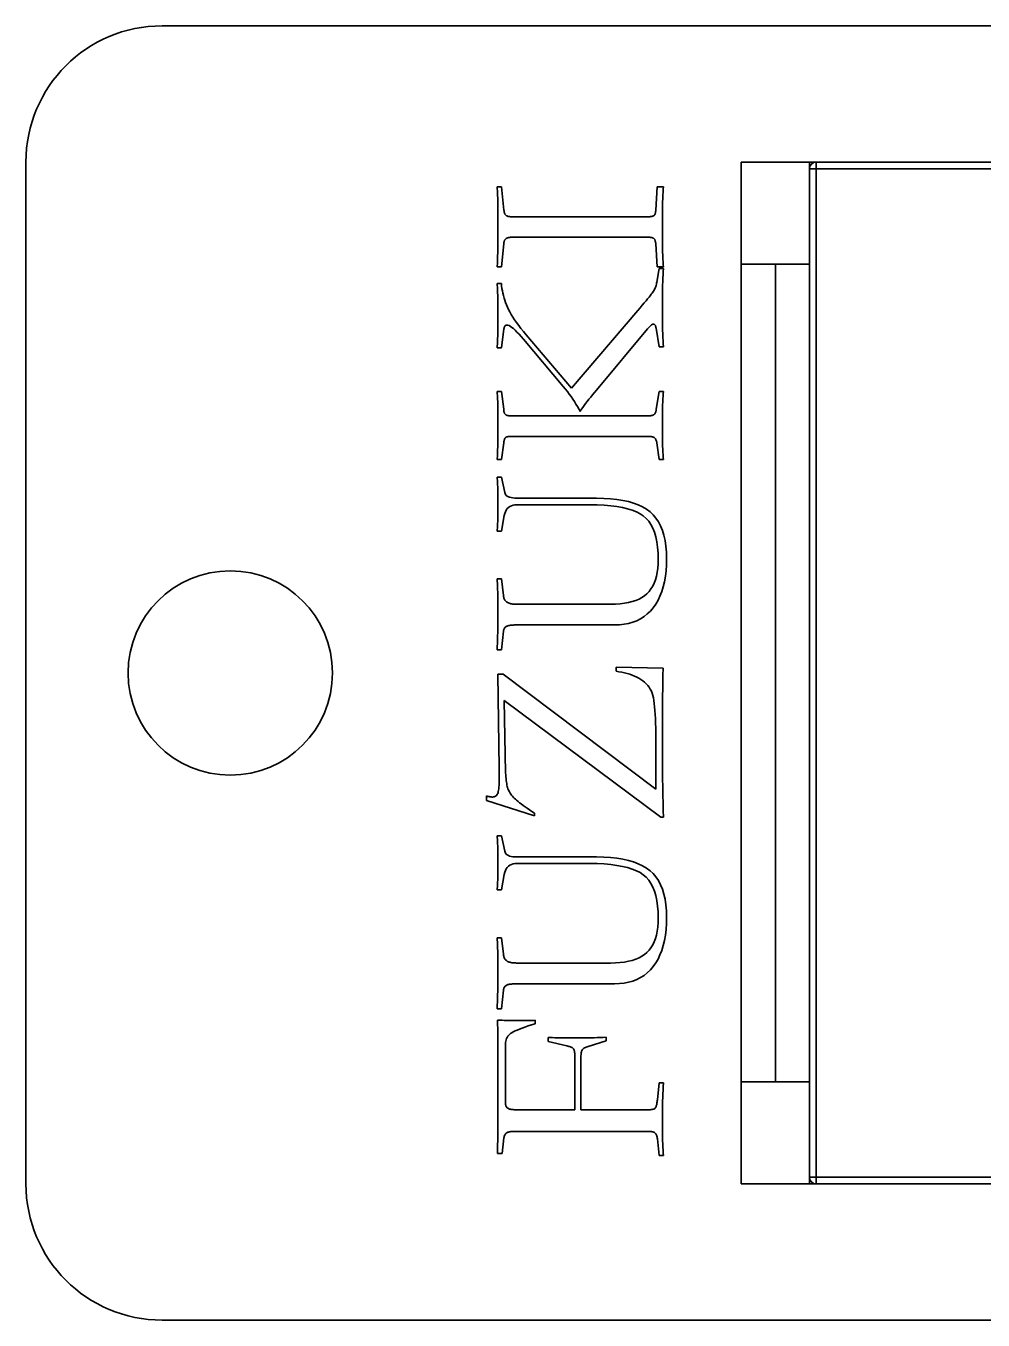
# Model space of a CAD drawing. Header units: millimetres. Extents: x -105 to 105, y -148 to 148.
# Drawn here: x -15.76 to -1.71, y 39.15 to 58.15 of the extents above; entities that cross this region are included whole.
import ezdxf

# ---------------------------------------------------------------- set-up
doc = ezdxf.new("R2010")
doc.units = ezdxf.units.MM
doc.layers.add('粗实线层', color=7, linetype='Continuous', lineweight=35)

msp = doc.modelspace()

# ---------------------------------------------------------------- linework, layer by layer
at = {"layer": '粗实线层', "color": 7, "lineweight": 35, "ltscale": 0.228258}
for p, q in [((17.241, 58.147), (-13.759, 58.147)), ((-15.759, 56.147), (-15.759, 41.147)), ((10.941, 56.147), (-5.259, 56.147)), ((-5.259, 56.147), (-5.259, 41.147)), ((-4.259, 56.047), (-4.259, 56.147)), ((-4.159, 56.047), (-4.159, 56.147)), ((-4.259, 41.247), (-4.259, 56.047)), ((-4.159, 56.047), (-4.259, 56.047)), ((-4.159, 41.247), (-4.159, 56.047)), ((-4.159, 56.047), (10.641, 56.047)), ((-8.842, 55.782), (-8.776, 55.782)), ((-8.84, 55.754), (-8.842, 55.782)), ((-8.838, 55.724), (-8.84, 55.754)), ((-8.836, 55.692), (-8.838, 55.724)), ((-8.835, 55.659), (-8.836, 55.692)), ((-8.776, 55.782), (-8.742, 55.442)), ((-6.514, 55.442), (-6.494, 55.782)), ((-6.494, 55.782), (-6.402, 55.782)), ((-6.407, 55.709), (-6.409, 55.664)), ((-6.404, 55.748), (-6.407, 55.709)), ((-6.402, 55.782), (-6.404, 55.748)), ((-8.833, 55.623), (-8.835, 55.659)), ((-8.832, 55.586), (-8.833, 55.623)), ((-8.832, 55.547), (-8.832, 55.586)), ((-8.831, 55.506), (-8.832, 55.547)), ((-8.831, 55.463), (-8.831, 55.506)), ((-6.414, 55.496), (-6.416, 55.429)), ((-6.413, 55.558), (-6.414, 55.496)), ((-6.411, 55.613), (-6.413, 55.558)), ((-6.409, 55.664), (-6.411, 55.613)), ((-8.831, 55.419), (-8.831, 55.463)), ((-8.831, 55.272), (-8.831, 55.419)), ((-8.742, 55.442), (-8.741, 55.431)), ((-8.741, 55.431), (-8.739, 55.421)), ((-8.739, 55.421), (-8.738, 55.412)), ((-8.738, 55.412), (-8.736, 55.404)), ((-8.736, 55.404), (-8.733, 55.396)), ((-8.733, 55.396), (-8.73, 55.389)), ((-8.73, 55.389), (-8.727, 55.382)), ((-8.727, 55.382), (-8.723, 55.376)), ((-8.723, 55.376), (-8.719, 55.371)), ((-8.719, 55.371), (-8.715, 55.366)), ((-8.715, 55.366), (-8.71, 55.362)), ((-8.71, 55.362), (-8.704, 55.359)), ((-8.704, 55.359), (-8.697, 55.356)), ((-8.697, 55.356), (-8.689, 55.353)), ((-8.689, 55.353), (-8.68, 55.35)), ((-8.68, 55.35), (-8.67, 55.349)), ((-8.67, 55.349), (-8.66, 55.347)), ((-8.66, 55.347), (-8.648, 55.346)), ((-8.648, 55.346), (-8.635, 55.345)), ((-8.635, 55.345), (-8.622, 55.345)), ((-8.622, 55.345), (-6.626, 55.345)), ((-6.626, 55.345), (-6.613, 55.345)), ((-6.613, 55.345), (-6.601, 55.346)), ((-6.601, 55.346), (-6.59, 55.347)), ((-6.59, 55.347), (-6.58, 55.348)), ((-6.58, 55.348), (-6.571, 55.35)), ((-6.571, 55.35), (-6.563, 55.352)), ((-6.563, 55.352), (-6.555, 55.355)), ((-6.555, 55.355), (-6.549, 55.358)), ((-6.549, 55.358), (-6.543, 55.361)), ((-6.543, 55.361), (-6.539, 55.364)), ((-6.539, 55.364), (-6.535, 55.369)), ((-6.535, 55.369), (-6.531, 55.374)), ((-6.531, 55.374), (-6.527, 55.38)), ((-6.527, 55.38), (-6.524, 55.386)), ((-6.524, 55.386), (-6.522, 55.393)), ((-6.522, 55.393), (-6.519, 55.402)), ((-6.519, 55.402), (-6.517, 55.41)), ((-6.517, 55.41), (-6.516, 55.42)), ((-6.516, 55.42), (-6.514, 55.431)), ((-6.514, 55.431), (-6.514, 55.442)), ((-6.416, 55.356), (-6.417, 55.278)), ((-6.416, 55.429), (-6.416, 55.356)), ((-8.832, 55.023), (-8.831, 55.14)), ((-8.831, 55.14), (-8.831, 55.272)), ((-6.417, 55.278), (-6.417, 55.195)), ((-6.417, 55.195), (-6.417, 55.111)), ((-6.417, 55.111), (-6.416, 55.033)), ((-8.833, 54.832), (-8.832, 54.92)), ((-8.832, 54.92), (-8.832, 55.023)), ((-8.746, 54.947), (-8.78, 54.608)), ((-8.745, 54.958), (-8.746, 54.947)), ((-8.743, 54.968), (-8.745, 54.958)), ((-8.741, 54.977), (-8.743, 54.968)), ((-8.739, 54.985), (-8.741, 54.977)), ((-8.736, 54.993), (-8.739, 54.985)), ((-8.733, 55), (-8.736, 54.993)), ((-8.729, 55.007), (-8.733, 55)), ((-8.725, 55.013), (-8.729, 55.007)), ((-8.72, 55.018), (-8.725, 55.013)), ((-8.715, 55.023), (-8.72, 55.018)), ((-8.709, 55.027), (-8.715, 55.023)), ((-8.702, 55.03), (-8.709, 55.027)), ((-8.695, 55.034), (-8.702, 55.03)), ((-8.687, 55.036), (-8.695, 55.034)), ((-8.678, 55.039), (-8.687, 55.036)), ((-8.668, 55.041), (-8.678, 55.039)), ((-8.658, 55.042), (-8.668, 55.041)), ((-8.647, 55.043), (-8.658, 55.042)), ((-8.635, 55.044), (-8.647, 55.043)), ((-8.622, 55.044), (-8.635, 55.044)), ((-6.626, 55.044), (-8.622, 55.044)), ((-6.613, 55.044), (-6.626, 55.044)), ((-6.601, 55.043), (-6.613, 55.044)), ((-6.59, 55.042), (-6.601, 55.043)), ((-6.58, 55.041), (-6.59, 55.042)), ((-6.571, 55.039), (-6.58, 55.041)), ((-6.563, 55.037), (-6.571, 55.039)), ((-6.556, 55.034), (-6.563, 55.037)), ((-6.55, 55.032), (-6.556, 55.034)), ((-6.545, 55.028), (-6.55, 55.032)), ((-6.541, 55.025), (-6.545, 55.028)), ((-6.537, 55.02), (-6.541, 55.025)), ((-6.533, 55.015), (-6.537, 55.02)), ((-6.53, 55.01), (-6.533, 55.015)), ((-6.527, 55.003), (-6.53, 55.01)), ((-6.524, 54.996), (-6.527, 55.003)), ((-6.522, 54.988), (-6.524, 54.996)), ((-6.519, 54.979), (-6.522, 54.988)), ((-6.517, 54.969), (-6.519, 54.979)), ((-6.515, 54.959), (-6.517, 54.969)), ((-6.514, 54.947), (-6.515, 54.959)), ((-6.494, 54.608), (-6.514, 54.947)), ((-6.416, 55.033), (-6.416, 54.96)), ((-6.416, 54.96), (-6.414, 54.893)), ((-8.836, 54.698), (-8.835, 54.758)), ((-8.835, 54.758), (-8.833, 54.832)), ((-6.414, 54.893), (-6.413, 54.832)), ((-6.413, 54.832), (-6.411, 54.776)), ((-6.411, 54.776), (-6.409, 54.725)), ((-6.409, 54.725), (-6.407, 54.68)), ((-8.842, 54.608), (-8.84, 54.623)), ((-8.78, 54.608), (-8.842, 54.608)), ((-8.84, 54.623), (-8.838, 54.654)), ((-8.838, 54.654), (-8.836, 54.698)), ((-6.498, 54.384), (-6.463, 54.584)), ((-6.402, 54.608), (-6.494, 54.608)), ((-6.463, 54.584), (-6.402, 54.584)), ((-6.407, 54.68), (-6.404, 54.641)), ((-6.404, 54.541), (-6.407, 54.495)), ((-6.404, 54.641), (-6.402, 54.608)), ((-6.402, 54.584), (-6.404, 54.541)), ((-5.259, 54.647), (-4.759, 54.647)), ((-4.759, 54.647), (-4.259, 54.647)), ((-4.759, 54.647), (-4.759, 42.647)), ((-8.842, 54.364), (-8.78, 54.364)), ((-8.84, 54.339), (-8.842, 54.364)), ((-8.78, 54.364), (-8.777, 54.328)), ((-6.508, 54.338), (-6.504, 54.353)), ((-6.504, 54.353), (-6.501, 54.368)), ((-6.501, 54.368), (-6.498, 54.384)), ((-6.411, 54.392), (-6.413, 54.336)), ((-6.409, 54.445), (-6.411, 54.392)), ((-6.407, 54.495), (-6.409, 54.445)), ((-8.838, 54.31), (-8.84, 54.339)), ((-8.836, 54.275), (-8.838, 54.31)), ((-8.835, 54.235), (-8.836, 54.275)), ((-8.833, 54.191), (-8.835, 54.235)), ((-8.832, 54.141), (-8.833, 54.191)), ((-8.777, 54.328), (-8.772, 54.292)), ((-8.772, 54.292), (-8.766, 54.257)), ((-8.766, 54.257), (-8.759, 54.222)), ((-8.759, 54.222), (-8.75, 54.187)), ((-8.75, 54.187), (-8.741, 54.152)), ((-8.741, 54.152), (-8.73, 54.118)), ((-6.634, 54.138), (-6.613, 54.163)), ((-6.613, 54.163), (-6.595, 54.186)), ((-6.595, 54.186), (-6.58, 54.206)), ((-6.58, 54.206), (-6.567, 54.224)), ((-6.567, 54.224), (-6.556, 54.239)), ((-6.556, 54.239), (-6.547, 54.252)), ((-6.547, 54.252), (-6.539, 54.266)), ((-6.539, 54.266), (-6.531, 54.28)), ((-6.531, 54.28), (-6.524, 54.294)), ((-6.524, 54.294), (-6.518, 54.309)), ((-6.518, 54.309), (-6.513, 54.323)), ((-6.513, 54.323), (-6.508, 54.338)), ((-6.414, 54.277), (-6.416, 54.215)), ((-6.416, 54.215), (-6.416, 54.149)), ((-6.413, 54.336), (-6.414, 54.277)), ((-8.832, 54.086), (-8.832, 54.141)), ((-8.831, 54.027), (-8.832, 54.086)), ((-8.831, 53.963), (-8.831, 54.027)), ((-8.831, 53.893), (-8.831, 53.963)), ((-8.73, 54.118), (-8.719, 54.084)), ((-8.719, 54.084), (-8.706, 54.05)), ((-8.706, 54.05), (-8.692, 54.017)), ((-8.692, 54.017), (-8.676, 53.983)), ((-8.676, 53.983), (-8.657, 53.947)), ((-7.753, 52.827), (-6.776, 53.97)), ((-6.776, 53.97), (-6.743, 54.009)), ((-6.743, 54.009), (-6.712, 54.045)), ((-6.712, 54.045), (-6.683, 54.079)), ((-6.683, 54.079), (-6.657, 54.11)), ((-6.657, 54.11), (-6.634, 54.138)), ((-6.416, 54.149), (-6.417, 54.081)), ((-6.417, 54.081), (-6.417, 54.009)), ((-6.417, 54.009), (-6.417, 53.937)), ((-8.831, 53.824), (-8.831, 53.893)), ((-8.831, 53.759), (-8.831, 53.824)), ((-8.657, 53.947), (-8.636, 53.911)), ((-8.636, 53.911), (-8.612, 53.872)), ((-8.612, 53.872), (-8.586, 53.832)), ((-8.586, 53.832), (-8.558, 53.791)), ((-8.558, 53.791), (-8.526, 53.748)), ((-6.417, 53.937), (-6.416, 53.869)), ((-6.416, 53.869), (-6.416, 53.803)), ((-6.416, 53.803), (-6.414, 53.741)), ((-8.835, 53.551), (-8.833, 53.596)), ((-8.833, 53.596), (-8.832, 53.645)), ((-8.832, 53.7), (-8.831, 53.759)), ((-8.832, 53.645), (-8.832, 53.7)), ((-8.742, 53.7), (-8.78, 53.422)), ((-8.74, 53.71), (-8.742, 53.7)), ((-8.738, 53.72), (-8.74, 53.71)), ((-8.735, 53.728), (-8.738, 53.72)), ((-8.731, 53.735), (-8.735, 53.728)), ((-8.727, 53.741), (-8.731, 53.735)), ((-8.723, 53.746), (-8.727, 53.741)), ((-8.718, 53.749), (-8.723, 53.746)), ((-8.712, 53.752), (-8.718, 53.749)), ((-8.706, 53.754), (-8.712, 53.752)), ((-8.699, 53.754), (-8.706, 53.754)), ((-8.684, 53.752), (-8.699, 53.754)), ((-8.667, 53.746), (-8.684, 53.752)), ((-8.648, 53.735), (-8.667, 53.746)), ((-8.627, 53.721), (-8.648, 53.735)), ((-8.604, 53.702), (-8.627, 53.721)), ((-8.578, 53.679), (-8.604, 53.702)), ((-8.551, 53.652), (-8.578, 53.679)), ((-8.521, 53.621), (-8.551, 53.652)), ((-8.526, 53.748), (-8.493, 53.704)), ((-8.49, 53.585), (-8.521, 53.621)), ((-8.493, 53.704), (-8.456, 53.658)), ((-8.456, 53.546), (-8.49, 53.585)), ((-8.456, 53.658), (-8.417, 53.611)), ((-8.417, 53.611), (-7.753, 52.827)), ((-6.633, 53.7), (-7.386, 52.8)), ((-6.622, 53.713), (-6.633, 53.7)), ((-6.611, 53.725), (-6.622, 53.713)), ((-6.601, 53.736), (-6.611, 53.725)), ((-6.592, 53.745), (-6.601, 53.736)), ((-6.583, 53.752), (-6.592, 53.745)), ((-6.575, 53.758), (-6.583, 53.752)), ((-6.567, 53.763), (-6.575, 53.758)), ((-6.56, 53.767), (-6.567, 53.763)), ((-6.554, 53.769), (-6.56, 53.767)), ((-6.548, 53.77), (-6.554, 53.769)), ((-6.542, 53.769), (-6.548, 53.77)), ((-6.537, 53.767), (-6.542, 53.769)), ((-6.532, 53.764), (-6.537, 53.767)), ((-6.527, 53.76), (-6.532, 53.764)), ((-6.523, 53.754), (-6.527, 53.76)), ((-6.52, 53.747), (-6.523, 53.754)), ((-6.516, 53.739), (-6.52, 53.747)), ((-6.514, 53.73), (-6.516, 53.739)), ((-6.511, 53.72), (-6.514, 53.73)), ((-6.51, 53.708), (-6.511, 53.72)), ((-6.463, 53.434), (-6.51, 53.708)), ((-6.414, 53.741), (-6.413, 53.682)), ((-6.413, 53.682), (-6.411, 53.626)), ((-6.411, 53.626), (-6.409, 53.573)), ((-8.842, 53.422), (-8.84, 53.447)), ((-8.78, 53.422), (-8.842, 53.422)), ((-8.84, 53.447), (-8.838, 53.477)), ((-8.838, 53.477), (-8.836, 53.511)), ((-8.836, 53.511), (-8.835, 53.551)), ((-7.873, 52.854), (-8.456, 53.546)), ((-6.402, 53.434), (-6.463, 53.434)), ((-6.409, 53.573), (-6.407, 53.523)), ((-6.407, 53.523), (-6.404, 53.477)), ((-6.404, 53.477), (-6.402, 53.434)), ((-7.842, 52.817), (-7.873, 52.854)), ((-8.842, 52.777), (-8.78, 52.777)), ((-8.84, 52.75), (-8.842, 52.777)), ((-8.838, 52.722), (-8.84, 52.75)), ((-8.836, 52.694), (-8.838, 52.722)), ((-8.835, 52.665), (-8.836, 52.694)), ((-8.833, 52.635), (-8.835, 52.665)), ((-8.832, 52.605), (-8.833, 52.635)), ((-8.78, 52.777), (-8.746, 52.518)), ((-7.812, 52.779), (-7.842, 52.817)), ((-7.784, 52.742), (-7.812, 52.779)), ((-7.757, 52.705), (-7.784, 52.742)), ((-7.732, 52.668), (-7.757, 52.705)), ((-7.708, 52.631), (-7.732, 52.668)), ((-7.685, 52.595), (-7.708, 52.631)), ((-7.519, 52.633), (-7.543, 52.602)), ((-7.495, 52.665), (-7.519, 52.633)), ((-7.469, 52.698), (-7.495, 52.665)), ((-7.443, 52.731), (-7.469, 52.698)), ((-7.415, 52.765), (-7.443, 52.731)), ((-7.386, 52.8), (-7.415, 52.765)), ((-6.506, 52.518), (-6.463, 52.777)), ((-6.463, 52.777), (-6.402, 52.777)), ((-6.409, 52.671), (-6.411, 52.627)), ((-6.407, 52.71), (-6.409, 52.671)), ((-6.404, 52.746), (-6.407, 52.71)), ((-6.402, 52.777), (-6.404, 52.746)), ((-8.832, 52.575), (-8.832, 52.605)), ((-8.831, 52.544), (-8.832, 52.575)), ((-8.831, 52.512), (-8.831, 52.544)), ((-8.831, 52.48), (-8.831, 52.512)), ((-8.831, 52.355), (-8.831, 52.48)), ((-8.746, 52.518), (-8.745, 52.507)), ((-8.745, 52.507), (-8.743, 52.497)), ((-8.743, 52.497), (-8.742, 52.487)), ((-8.742, 52.487), (-8.74, 52.478)), ((-8.74, 52.478), (-8.737, 52.47)), ((-8.737, 52.47), (-8.735, 52.463)), ((-8.735, 52.463), (-8.732, 52.456)), ((-8.732, 52.456), (-8.728, 52.45)), ((-8.728, 52.45), (-8.725, 52.445)), ((-8.725, 52.445), (-8.72, 52.441)), ((-8.72, 52.441), (-8.716, 52.437)), ((-7.664, 52.559), (-7.685, 52.595)), ((-7.644, 52.523), (-7.664, 52.559)), ((-7.626, 52.487), (-7.644, 52.523)), ((-7.607, 52.515), (-7.626, 52.487)), ((-7.586, 52.543), (-7.607, 52.515)), ((-7.565, 52.572), (-7.586, 52.543)), ((-7.543, 52.602), (-7.565, 52.572)), ((-6.544, 52.439), (-6.539, 52.443)), ((-6.539, 52.443), (-6.534, 52.448)), ((-6.534, 52.448), (-6.529, 52.453)), ((-6.529, 52.453), (-6.525, 52.459)), ((-6.525, 52.459), (-6.521, 52.465)), ((-6.521, 52.465), (-6.518, 52.473)), ((-6.518, 52.473), (-6.515, 52.48)), ((-6.515, 52.48), (-6.512, 52.489)), ((-6.512, 52.489), (-6.51, 52.498)), ((-6.51, 52.498), (-6.508, 52.508)), ((-6.508, 52.508), (-6.506, 52.518)), ((-6.414, 52.527), (-6.416, 52.471)), ((-6.416, 52.471), (-6.416, 52.411)), ((-6.413, 52.579), (-6.414, 52.527)), ((-6.411, 52.627), (-6.413, 52.579)), ((-8.831, 52.243), (-8.831, 52.355)), ((-8.716, 52.437), (-8.71, 52.434)), ((-8.71, 52.434), (-8.704, 52.431)), ((-8.704, 52.431), (-8.696, 52.429)), ((-8.696, 52.429), (-8.688, 52.427)), ((-8.688, 52.427), (-8.679, 52.425)), ((-8.679, 52.425), (-8.669, 52.424)), ((-8.669, 52.424), (-8.658, 52.423)), ((-8.658, 52.423), (-8.646, 52.422)), ((-8.646, 52.422), (-8.634, 52.422)), ((-8.634, 52.422), (-6.626, 52.422)), ((-6.626, 52.422), (-6.614, 52.422)), ((-6.614, 52.422), (-6.602, 52.423)), ((-6.602, 52.423), (-6.592, 52.424)), ((-6.592, 52.424), (-6.582, 52.425)), ((-6.582, 52.425), (-6.573, 52.427)), ((-6.573, 52.427), (-6.565, 52.429)), ((-6.565, 52.429), (-6.557, 52.432)), ((-6.557, 52.432), (-6.55, 52.435)), ((-6.55, 52.435), (-6.544, 52.439)), ((-6.416, 52.411), (-6.417, 52.347)), ((-6.417, 52.347), (-6.417, 52.279)), ((-6.417, 52.279), (-6.417, 52.211)), ((-8.832, 52.143), (-8.831, 52.243)), ((-8.832, 52.055), (-8.832, 52.143)), ((-8.738, 52.066), (-8.74, 52.057)), ((-8.735, 52.075), (-8.738, 52.066)), ((-8.732, 52.082), (-8.735, 52.075)), ((-8.729, 52.089), (-8.732, 52.082)), ((-8.726, 52.095), (-8.729, 52.089)), ((-8.722, 52.099), (-8.726, 52.095)), ((-8.719, 52.103), (-8.722, 52.099)), ((-8.714, 52.107), (-8.719, 52.103)), ((-8.709, 52.11), (-8.714, 52.107)), ((-8.703, 52.112), (-8.709, 52.11)), ((-8.696, 52.114), (-8.703, 52.112)), ((-8.688, 52.116), (-8.696, 52.114)), ((-8.679, 52.118), (-8.688, 52.116)), ((-8.669, 52.119), (-8.679, 52.118)), ((-8.658, 52.12), (-8.669, 52.119)), ((-8.646, 52.12), (-8.658, 52.12)), ((-8.634, 52.121), (-8.646, 52.12)), ((-6.626, 52.121), (-8.634, 52.121)), ((-6.613, 52.12), (-6.626, 52.121)), ((-6.601, 52.12), (-6.613, 52.12)), ((-6.59, 52.119), (-6.601, 52.12)), ((-6.579, 52.117), (-6.59, 52.119)), ((-6.57, 52.115), (-6.579, 52.117)), ((-6.561, 52.113), (-6.57, 52.115)), ((-6.553, 52.11), (-6.561, 52.113)), ((-6.545, 52.107), (-6.553, 52.11)), ((-6.539, 52.103), (-6.545, 52.107)), ((-6.533, 52.099), (-6.539, 52.103)), ((-6.528, 52.095), (-6.533, 52.099)), ((-6.523, 52.09), (-6.528, 52.095)), ((-6.518, 52.084), (-6.523, 52.09)), ((-6.514, 52.077), (-6.518, 52.084)), ((-6.511, 52.07), (-6.514, 52.077)), ((-6.507, 52.062), (-6.511, 52.07)), ((-6.504, 52.054), (-6.507, 52.062)), ((-6.417, 52.211), (-6.416, 52.147)), ((-6.416, 52.147), (-6.416, 52.087)), ((-6.416, 52.087), (-6.414, 52.031)), ((-8.836, 51.863), (-8.835, 51.915)), ((-8.835, 51.915), (-8.833, 51.979)), ((-8.833, 51.979), (-8.832, 52.055)), ((-8.746, 52.024), (-8.78, 51.781)), ((-8.744, 52.036), (-8.746, 52.024)), ((-8.742, 52.047), (-8.744, 52.036)), ((-8.74, 52.057), (-8.742, 52.047)), ((-6.502, 52.044), (-6.504, 52.054)), ((-6.5, 52.035), (-6.502, 52.044)), ((-6.498, 52.024), (-6.5, 52.035)), ((-6.463, 51.781), (-6.498, 52.024)), ((-6.414, 52.031), (-6.413, 51.979)), ((-6.413, 51.979), (-6.411, 51.931)), ((-6.411, 51.931), (-6.409, 51.887)), ((-6.409, 51.887), (-6.407, 51.848)), ((-8.842, 51.781), (-8.84, 51.796)), ((-8.78, 51.781), (-8.842, 51.781)), ((-8.84, 51.796), (-8.838, 51.824)), ((-8.838, 51.824), (-8.836, 51.863)), ((-6.402, 51.781), (-6.463, 51.781)), ((-6.407, 51.848), (-6.404, 51.812)), ((-6.404, 51.812), (-6.402, 51.781)), ((-8.842, 51.522), (-8.78, 51.522)), ((-8.84, 51.501), (-8.842, 51.522)), ((-8.838, 51.475), (-8.84, 51.501)), ((-8.78, 51.522), (-8.73, 51.298)), ((-8.836, 51.446), (-8.838, 51.475)), ((-8.835, 51.412), (-8.836, 51.446)), ((-8.833, 51.374), (-8.835, 51.412)), ((-8.832, 51.333), (-8.833, 51.374)), ((-8.832, 51.287), (-8.832, 51.333)), ((-8.831, 51.237), (-8.832, 51.287)), ((-8.831, 51.183), (-8.831, 51.237)), ((-8.831, 51.124), (-8.831, 51.183)), ((-8.831, 51.066), (-8.831, 51.124)), ((-8.73, 51.298), (-8.726, 51.282)), ((-8.726, 51.282), (-8.718, 51.268)), ((-8.718, 51.268), (-8.708, 51.255)), ((-8.708, 51.255), (-8.694, 51.244)), ((-8.694, 51.244), (-8.678, 51.234)), ((-8.678, 51.234), (-8.659, 51.227)), ((-8.659, 51.227), (-8.637, 51.221)), ((-8.637, 51.221), (-8.612, 51.217)), ((-8.609, 51.11), (-8.634, 51.102)), ((-8.612, 51.217), (-8.583, 51.214)), ((-8.582, 51.115), (-8.609, 51.11)), ((-8.583, 51.214), (-8.552, 51.213)), ((-8.552, 51.117), (-8.582, 51.115)), ((-8.552, 51.213), (-7.382, 51.213)), ((-7.483, 51.117), (-8.552, 51.117)), ((-7.373, 51.115), (-7.483, 51.117)), ((-7.382, 51.213), (-7.277, 51.211)), ((-7.27, 51.11), (-7.373, 51.115)), ((-7.277, 51.211), (-7.178, 51.205)), ((-7.174, 51.102), (-7.27, 51.11)), ((-7.178, 51.205), (-7.085, 51.195)), ((-7.085, 51.195), (-6.997, 51.181)), ((-6.997, 51.181), (-6.916, 51.163)), ((-6.916, 51.163), (-6.841, 51.141)), ((-6.841, 51.141), (-6.771, 51.115)), ((-6.771, 51.115), (-6.708, 51.085)), ((-8.832, 50.962), (-8.831, 51.012)), ((-8.832, 50.917), (-8.832, 50.962)), ((-8.831, 51.012), (-8.831, 51.066)), ((-8.738, 50.958), (-8.78, 50.73)), ((-8.73, 50.988), (-8.738, 50.958)), ((-8.721, 51.015), (-8.73, 50.988)), ((-8.708, 51.039), (-8.721, 51.015)), ((-8.693, 51.06), (-8.708, 51.039)), ((-8.676, 51.077), (-8.693, 51.06)), ((-8.656, 51.091), (-8.676, 51.077)), ((-8.634, 51.102), (-8.656, 51.091)), ((-7.085, 51.09), (-7.174, 51.102)), ((-7.002, 51.076), (-7.085, 51.09)), ((-6.927, 51.058), (-7.002, 51.076)), ((-6.859, 51.036), (-6.927, 51.058)), ((-6.798, 51.012), (-6.859, 51.036)), ((-6.744, 50.984), (-6.798, 51.012)), ((-6.697, 50.952), (-6.744, 50.984)), ((-6.708, 51.085), (-6.65, 51.05)), ((-6.655, 50.917), (-6.697, 50.952)), ((-6.65, 51.05), (-6.598, 51.012)), ((-6.598, 51.012), (-6.552, 50.969)), ((-6.552, 50.969), (-6.511, 50.921)), ((-6.511, 50.921), (-6.474, 50.866)), ((-8.842, 50.73), (-8.84, 50.751)), ((-8.78, 50.73), (-8.842, 50.73)), ((-8.84, 50.751), (-8.838, 50.776)), ((-8.838, 50.776), (-8.836, 50.805)), ((-8.836, 50.805), (-8.835, 50.838)), ((-8.835, 50.838), (-8.833, 50.875)), ((-8.833, 50.875), (-8.832, 50.917)), ((-6.618, 50.875), (-6.655, 50.917)), ((-6.586, 50.826), (-6.618, 50.875)), ((-6.557, 50.772), (-6.586, 50.826)), ((-6.533, 50.712), (-6.557, 50.772)), ((-6.474, 50.866), (-6.443, 50.807)), ((-6.443, 50.807), (-6.416, 50.741)), ((-6.416, 50.741), (-6.394, 50.67)), ((-6.514, 50.645), (-6.533, 50.712)), ((-6.498, 50.572), (-6.514, 50.645)), ((-6.487, 50.493), (-6.498, 50.572)), ((-6.394, 50.67), (-6.377, 50.593)), ((-6.377, 50.593), (-6.365, 50.511)), ((-6.481, 50.408), (-6.487, 50.493)), ((-6.479, 50.317), (-6.481, 50.408)), ((-6.365, 50.511), (-6.358, 50.423)), ((-6.358, 50.423), (-6.355, 50.329)), ((-6.494, 50.124), (-6.485, 50.185)), ((-6.485, 50.185), (-6.48, 50.249)), ((-6.48, 50.249), (-6.479, 50.317)), ((-6.357, 50.237), (-6.363, 50.149)), ((-6.355, 50.329), (-6.357, 50.237)), ((-8.84, 49.997), (-8.842, 50.028)), ((-8.842, 50.028), (-8.78, 50.028)), ((-8.838, 49.962), (-8.84, 49.997)), ((-8.78, 50.028), (-8.749, 49.784)), ((-6.538, 49.966), (-6.52, 50.015)), ((-6.52, 50.015), (-6.505, 50.068)), ((-6.505, 50.068), (-6.494, 50.124)), ((-6.387, 49.987), (-6.404, 49.912)), ((-6.373, 50.066), (-6.387, 49.987)), ((-6.363, 50.149), (-6.373, 50.066)), ((-8.836, 49.922), (-8.838, 49.962)), ((-8.835, 49.877), (-8.836, 49.922)), ((-8.833, 49.828), (-8.835, 49.877)), ((-8.832, 49.773), (-8.833, 49.828)), ((-8.749, 49.784), (-8.748, 49.771)), ((-6.717, 49.756), (-6.678, 49.782)), ((-6.678, 49.782), (-6.643, 49.811)), ((-6.643, 49.811), (-6.612, 49.844)), ((-6.612, 49.844), (-6.584, 49.881)), ((-6.584, 49.881), (-6.559, 49.922)), ((-6.559, 49.922), (-6.538, 49.966)), ((-6.426, 49.842), (-6.452, 49.776)), ((-6.404, 49.912), (-6.426, 49.842)), ((-8.832, 49.714), (-8.832, 49.773)), ((-8.831, 49.649), (-8.832, 49.714)), ((-8.831, 49.58), (-8.831, 49.649)), ((-8.748, 49.771), (-8.745, 49.758)), ((-8.745, 49.758), (-8.742, 49.746)), ((-8.742, 49.746), (-8.737, 49.735)), ((-8.737, 49.735), (-8.733, 49.725)), ((-8.733, 49.725), (-8.727, 49.715)), ((-8.727, 49.715), (-8.721, 49.707)), ((-8.721, 49.707), (-8.714, 49.699)), ((-8.714, 49.699), (-8.706, 49.692)), ((-8.706, 49.692), (-8.697, 49.686)), ((-8.697, 49.686), (-8.688, 49.68)), ((-8.688, 49.68), (-8.677, 49.675)), ((-8.677, 49.675), (-8.666, 49.671)), ((-8.666, 49.671), (-8.653, 49.667)), ((-8.653, 49.667), (-8.64, 49.664)), ((-8.64, 49.664), (-8.625, 49.661)), ((-8.625, 49.661), (-8.61, 49.659)), ((-8.61, 49.659), (-8.593, 49.658)), ((-8.593, 49.658), (-8.575, 49.657)), ((-8.575, 49.657), (-8.556, 49.657)), ((-8.556, 49.657), (-7.178, 49.657)), ((-7.178, 49.657), (-7.106, 49.658)), ((-7.106, 49.658), (-7.038, 49.663)), ((-7.038, 49.663), (-6.974, 49.671)), ((-6.974, 49.671), (-6.914, 49.682)), ((-6.914, 49.682), (-6.859, 49.695)), ((-6.859, 49.695), (-6.807, 49.712)), ((-6.807, 49.712), (-6.76, 49.733)), ((-6.76, 49.733), (-6.717, 49.756)), ((-6.552, 49.605), (-6.593, 49.557)), ((-6.515, 49.657), (-6.552, 49.605)), ((-6.481, 49.715), (-6.515, 49.657)), ((-6.452, 49.776), (-6.481, 49.715)), ((-8.832, 49.347), (-8.831, 49.4)), ((-8.831, 49.506), (-8.831, 49.58)), ((-8.831, 49.453), (-8.831, 49.506)), ((-8.831, 49.4), (-8.831, 49.453)), ((-6.793, 49.415), (-6.851, 49.392)), ((-6.737, 49.443), (-6.793, 49.415)), ((-6.686, 49.476), (-6.737, 49.443)), ((-6.638, 49.514), (-6.686, 49.476)), ((-6.593, 49.557), (-6.638, 49.514)), ((-8.835, 49.191), (-8.833, 49.243)), ((-8.833, 49.243), (-8.832, 49.295)), ((-8.832, 49.295), (-8.832, 49.347)), ((-8.749, 49.259), (-8.78, 48.985)), ((-8.748, 49.27), (-8.749, 49.259)), ((-8.745, 49.279), (-8.748, 49.27)), ((-8.742, 49.288), (-8.745, 49.279)), ((-8.738, 49.297), (-8.742, 49.288)), ((-8.734, 49.304), (-8.738, 49.297)), ((-8.728, 49.311), (-8.734, 49.304)), ((-8.723, 49.318), (-8.728, 49.311)), ((-8.716, 49.323), (-8.723, 49.318)), ((-8.709, 49.328), (-8.716, 49.323)), ((-8.701, 49.332), (-8.709, 49.328)), ((-8.693, 49.336), (-8.701, 49.332)), ((-8.683, 49.339), (-8.693, 49.336)), ((-8.672, 49.342), (-8.683, 49.339)), ((-8.66, 49.345), (-8.672, 49.342)), ((-8.648, 49.347), (-8.66, 49.345)), ((-8.634, 49.349), (-8.648, 49.347)), ((-8.619, 49.35), (-8.634, 49.349)), ((-8.603, 49.351), (-8.619, 49.35)), ((-8.586, 49.352), (-8.603, 49.351)), ((-8.568, 49.352), (-8.586, 49.352)), ((-7.12, 49.352), (-8.568, 49.352)), ((-7.047, 49.354), (-7.12, 49.352)), ((-6.978, 49.362), (-7.047, 49.354)), ((-6.913, 49.375), (-6.978, 49.362)), ((-6.851, 49.392), (-6.913, 49.375)), ((-8.842, 48.985), (-8.84, 49.036)), ((-8.84, 49.036), (-8.838, 49.087)), ((-8.838, 49.087), (-8.836, 49.139)), ((-8.836, 49.139), (-8.835, 49.191)), ((-8.78, 48.985), (-8.842, 48.985)), ((-7.097, 48.672), (-7.097, 48.734)), ((-7.097, 48.734), (-6.405, 48.718)), ((-7.054, 48.666), (-7.097, 48.672)), ((-7.013, 48.659), (-7.054, 48.666)), ((-6.973, 48.65), (-7.013, 48.659)), ((-6.934, 48.64), (-6.973, 48.65)), ((-6.405, 48.718), (-6.408, 48.612)), ((-8.831, 48.63), (-8.753, 48.63)), ((-8.811, 47.251), (-8.831, 48.63)), ((-8.753, 48.63), (-6.514, 46.942)), ((-6.897, 48.629), (-6.934, 48.64)), ((-6.861, 48.616), (-6.897, 48.629)), ((-6.827, 48.602), (-6.861, 48.616)), ((-6.794, 48.587), (-6.827, 48.602)), ((-6.762, 48.57), (-6.794, 48.587)), ((-6.732, 48.552), (-6.762, 48.57)), ((-6.703, 48.533), (-6.732, 48.552)), ((-6.677, 48.512), (-6.703, 48.533)), ((-6.653, 48.489), (-6.677, 48.512)), ((-6.631, 48.464), (-6.653, 48.489)), ((-6.612, 48.438), (-6.631, 48.464)), ((-6.41, 48.509), (-6.411, 48.411)), ((-6.408, 48.612), (-6.41, 48.509)), ((-6.594, 48.41), (-6.612, 48.438)), ((-6.579, 48.38), (-6.594, 48.41)), ((-6.567, 48.349), (-6.579, 48.38)), ((-6.556, 48.315), (-6.567, 48.349)), ((-6.548, 48.28), (-6.556, 48.315)), ((-6.542, 48.242), (-6.548, 48.28)), ((-6.413, 48.316), (-6.414, 48.226)), ((-6.411, 48.411), (-6.413, 48.316)), ((-8.738, 48.243), (-8.719, 47.181)), ((-6.44, 46.529), (-8.738, 48.243)), ((-6.536, 48.199), (-6.542, 48.242)), ((-6.531, 48.151), (-6.536, 48.199)), ((-6.526, 48.098), (-6.531, 48.151)), ((-6.522, 48.04), (-6.526, 48.098)), ((-6.415, 48.14), (-6.416, 48.058)), ((-6.414, 48.226), (-6.415, 48.14)), ((-6.519, 47.978), (-6.522, 48.04)), ((-6.517, 47.91), (-6.519, 47.978)), ((-6.515, 47.838), (-6.517, 47.91)), ((-6.416, 47.981), (-6.417, 47.907)), ((-6.417, 47.907), (-6.417, 47.838)), ((-6.416, 48.058), (-6.416, 47.981)), ((-6.514, 47.761), (-6.515, 47.838)), ((-6.514, 47.68), (-6.514, 47.761)), ((-6.417, 47.838), (-6.417, 47.677)), ((-6.514, 46.942), (-6.514, 47.68)), ((-6.417, 47.677), (-6.416, 47.522)), ((-6.416, 47.522), (-6.416, 47.375)), ((-6.416, 47.375), (-6.414, 47.234)), ((-8.811, 47.2), (-8.811, 47.251)), ((-8.811, 47.153), (-8.811, 47.2)), ((-8.811, 47.11), (-8.811, 47.153)), ((-8.719, 47.181), (-8.717, 47.151)), ((-8.717, 47.151), (-8.715, 47.123)), ((-8.715, 47.123), (-8.712, 47.096)), ((-6.414, 47.234), (-6.413, 47.099)), ((-8.821, 46.925), (-8.819, 46.947)), ((-8.819, 46.947), (-8.816, 46.972)), ((-8.816, 46.972), (-8.814, 47.001)), ((-8.814, 47.001), (-8.813, 47.034)), ((-8.813, 47.034), (-8.812, 47.07)), ((-8.812, 47.07), (-8.811, 47.11)), ((-8.712, 47.096), (-8.709, 47.07)), ((-8.709, 47.07), (-8.706, 47.046)), ((-8.706, 47.046), (-8.702, 47.023)), ((-8.702, 47.023), (-8.698, 47.002)), ((-8.698, 47.002), (-8.694, 46.983)), ((-8.694, 46.983), (-8.689, 46.964)), ((-8.689, 46.964), (-8.684, 46.948)), ((-8.684, 46.948), (-8.678, 46.932)), ((-8.678, 46.932), (-8.671, 46.916)), ((-6.413, 47.099), (-6.411, 46.972)), ((-6.411, 46.972), (-6.409, 46.851)), ((-9, 46.842), (-8.989, 46.839)), ((-9, 46.776), (-9, 46.842)), ((-8.294, 46.548), (-9, 46.776)), ((-8.989, 46.839), (-8.978, 46.836)), ((-8.978, 46.836), (-8.968, 46.834)), ((-8.968, 46.834), (-8.958, 46.832)), ((-8.958, 46.832), (-8.949, 46.83)), ((-8.949, 46.83), (-8.941, 46.829)), ((-8.941, 46.829), (-8.933, 46.828)), ((-8.933, 46.828), (-8.925, 46.827)), ((-8.925, 46.827), (-8.918, 46.826)), ((-8.918, 46.826), (-8.912, 46.826)), ((-8.912, 46.826), (-8.898, 46.827)), ((-8.898, 46.827), (-8.886, 46.829)), ((-8.886, 46.829), (-8.875, 46.834)), ((-8.875, 46.834), (-8.864, 46.839)), ((-8.864, 46.839), (-8.855, 46.846)), ((-8.855, 46.846), (-8.847, 46.855)), ((-8.847, 46.855), (-8.84, 46.866)), ((-8.84, 46.866), (-8.834, 46.878)), ((-8.834, 46.878), (-8.829, 46.892)), ((-8.829, 46.892), (-8.825, 46.907)), ((-8.825, 46.907), (-8.821, 46.925)), ((-8.671, 46.916), (-8.663, 46.901)), ((-8.663, 46.901), (-8.653, 46.885)), ((-8.653, 46.885), (-8.643, 46.87)), ((-8.643, 46.87), (-8.631, 46.854)), ((-8.631, 46.854), (-8.619, 46.839)), ((-8.619, 46.839), (-8.605, 46.824)), ((-8.605, 46.824), (-8.59, 46.808)), ((-8.59, 46.808), (-8.574, 46.793)), ((-8.574, 46.793), (-8.556, 46.778)), ((-8.556, 46.778), (-8.536, 46.761)), ((-8.536, 46.761), (-8.514, 46.743)), ((-8.514, 46.743), (-8.489, 46.724)), ((-6.409, 46.851), (-6.407, 46.737)), ((-8.489, 46.724), (-8.462, 46.704)), ((-8.462, 46.704), (-8.433, 46.683)), ((-8.433, 46.683), (-8.402, 46.661)), ((-8.402, 46.661), (-8.368, 46.637)), ((-8.368, 46.637), (-8.332, 46.612)), ((-8.332, 46.612), (-8.294, 46.587)), ((-8.294, 46.587), (-8.294, 46.548)), ((-6.407, 46.737), (-6.404, 46.63)), ((-6.404, 46.63), (-6.402, 46.529)), ((-6.402, 46.529), (-6.44, 46.529)), ((-8.842, 46.255), (-8.78, 46.255)), ((-8.84, 46.233), (-8.842, 46.255)), ((-8.838, 46.208), (-8.84, 46.233)), ((-8.836, 46.178), (-8.838, 46.208)), ((-8.835, 46.145), (-8.836, 46.178)), ((-8.78, 46.255), (-8.73, 46.031)), ((-8.833, 46.107), (-8.835, 46.145)), ((-8.832, 46.065), (-8.833, 46.107)), ((-8.832, 46.019), (-8.832, 46.065)), ((-8.831, 45.969), (-8.832, 46.019)), ((-8.73, 46.031), (-8.726, 46.015)), ((-8.726, 46.015), (-8.718, 46)), ((-8.718, 46), (-8.708, 45.987)), ((-8.708, 45.987), (-8.694, 45.976)), ((-8.831, 45.915), (-8.831, 45.969)), ((-8.831, 45.857), (-8.831, 45.915)), ((-8.831, 45.799), (-8.831, 45.857)), ((-8.831, 45.745), (-8.831, 45.799)), ((-8.693, 45.792), (-8.708, 45.772)), ((-8.694, 45.976), (-8.678, 45.967)), ((-8.676, 45.81), (-8.693, 45.792)), ((-8.678, 45.967), (-8.659, 45.959)), ((-8.656, 45.824), (-8.676, 45.81)), ((-8.659, 45.959), (-8.637, 45.953)), ((-8.634, 45.835), (-8.656, 45.824)), ((-8.637, 45.953), (-8.612, 45.949)), ((-8.609, 45.843), (-8.634, 45.835)), ((-8.612, 45.949), (-8.583, 45.947)), ((-8.582, 45.848), (-8.609, 45.843)), ((-8.583, 45.947), (-8.552, 45.946)), ((-8.552, 45.849), (-8.582, 45.848)), ((-8.552, 45.946), (-7.382, 45.946)), ((-7.483, 45.849), (-8.552, 45.849)), ((-7.373, 45.848), (-7.483, 45.849)), ((-7.382, 45.946), (-7.277, 45.944)), ((-7.27, 45.843), (-7.373, 45.848)), ((-7.277, 45.944), (-7.178, 45.938)), ((-7.174, 45.834), (-7.27, 45.843)), ((-7.178, 45.938), (-7.085, 45.928)), ((-7.085, 45.823), (-7.174, 45.834)), ((-7.085, 45.928), (-6.997, 45.914)), ((-7.002, 45.808), (-7.085, 45.823)), ((-6.927, 45.79), (-7.002, 45.808)), ((-6.997, 45.914), (-6.916, 45.896)), ((-6.859, 45.769), (-6.927, 45.79)), ((-6.916, 45.896), (-6.841, 45.873)), ((-6.841, 45.873), (-6.771, 45.847)), ((-6.771, 45.847), (-6.708, 45.817)), ((-6.708, 45.817), (-6.65, 45.783)), ((-8.835, 45.571), (-8.833, 45.608)), ((-8.833, 45.608), (-8.832, 45.649)), ((-8.832, 45.695), (-8.831, 45.745)), ((-8.832, 45.649), (-8.832, 45.695)), ((-8.738, 45.691), (-8.78, 45.463)), ((-8.73, 45.721), (-8.738, 45.691)), ((-8.721, 45.748), (-8.73, 45.721)), ((-8.708, 45.772), (-8.721, 45.748)), ((-6.798, 45.744), (-6.859, 45.769)), ((-6.744, 45.716), (-6.798, 45.744)), ((-6.697, 45.685), (-6.744, 45.716)), ((-6.655, 45.649), (-6.697, 45.685)), ((-6.618, 45.607), (-6.655, 45.649)), ((-6.65, 45.783), (-6.598, 45.745)), ((-6.586, 45.559), (-6.618, 45.607)), ((-6.598, 45.745), (-6.552, 45.702)), ((-6.552, 45.702), (-6.511, 45.653)), ((-6.511, 45.653), (-6.474, 45.599)), ((-8.842, 45.463), (-8.84, 45.484)), ((-8.78, 45.463), (-8.842, 45.463)), ((-8.84, 45.484), (-8.838, 45.508)), ((-8.838, 45.508), (-8.836, 45.537)), ((-8.836, 45.537), (-8.835, 45.571)), ((-6.557, 45.505), (-6.586, 45.559)), ((-6.533, 45.444), (-6.557, 45.505)), ((-6.514, 45.378), (-6.533, 45.444)), ((-6.474, 45.599), (-6.443, 45.539)), ((-6.443, 45.539), (-6.416, 45.474)), ((-6.416, 45.474), (-6.394, 45.402)), ((-6.498, 45.305), (-6.514, 45.378)), ((-6.487, 45.226), (-6.498, 45.305)), ((-6.481, 45.141), (-6.487, 45.226)), ((-6.394, 45.402), (-6.377, 45.326)), ((-6.377, 45.326), (-6.365, 45.243)), ((-6.365, 45.243), (-6.358, 45.155)), ((-6.479, 45.05), (-6.481, 45.141)), ((-6.48, 44.982), (-6.479, 45.05)), ((-6.358, 45.155), (-6.355, 45.061)), ((-6.355, 45.061), (-6.357, 44.969)), ((-6.505, 44.8), (-6.494, 44.857)), ((-6.494, 44.857), (-6.485, 44.917)), ((-6.485, 44.917), (-6.48, 44.982)), ((-6.363, 44.882), (-6.373, 44.798)), ((-6.357, 44.969), (-6.363, 44.882)), ((-8.84, 44.73), (-8.842, 44.76)), ((-8.842, 44.76), (-8.78, 44.76)), ((-8.838, 44.695), (-8.84, 44.73)), ((-8.836, 44.655), (-8.838, 44.695)), ((-8.835, 44.61), (-8.836, 44.655)), ((-8.78, 44.76), (-8.749, 44.517)), ((-6.584, 44.614), (-6.559, 44.654)), ((-6.559, 44.654), (-6.538, 44.699)), ((-6.538, 44.699), (-6.52, 44.748)), ((-6.52, 44.748), (-6.505, 44.8)), ((-6.387, 44.719), (-6.404, 44.645)), ((-6.373, 44.798), (-6.387, 44.719)), ((-8.833, 44.56), (-8.835, 44.61)), ((-8.832, 44.506), (-8.833, 44.56)), ((-8.832, 44.446), (-8.832, 44.506)), ((-8.749, 44.517), (-8.748, 44.503)), ((-8.748, 44.503), (-8.745, 44.491)), ((-8.745, 44.491), (-8.742, 44.479)), ((-8.742, 44.479), (-8.737, 44.468)), ((-8.737, 44.468), (-8.733, 44.458)), ((-6.807, 44.445), (-6.76, 44.465)), ((-6.76, 44.465), (-6.717, 44.488)), ((-6.717, 44.488), (-6.678, 44.515)), ((-6.678, 44.515), (-6.643, 44.544)), ((-6.643, 44.544), (-6.612, 44.577)), ((-6.612, 44.577), (-6.584, 44.614)), ((-6.452, 44.509), (-6.481, 44.447)), ((-6.426, 44.575), (-6.452, 44.509)), ((-6.404, 44.645), (-6.426, 44.575)), ((-8.831, 44.382), (-8.832, 44.446)), ((-8.831, 44.313), (-8.831, 44.382)), ((-8.831, 44.239), (-8.831, 44.313)), ((-8.733, 44.458), (-8.727, 44.448)), ((-8.727, 44.448), (-8.721, 44.439)), ((-8.721, 44.439), (-8.714, 44.432)), ((-8.714, 44.432), (-8.706, 44.425)), ((-8.706, 44.425), (-8.697, 44.418)), ((-8.697, 44.418), (-8.688, 44.413)), ((-8.688, 44.413), (-8.677, 44.408)), ((-8.677, 44.408), (-8.666, 44.404)), ((-8.666, 44.404), (-8.653, 44.4)), ((-8.653, 44.4), (-8.64, 44.397)), ((-8.64, 44.397), (-8.625, 44.394)), ((-8.625, 44.394), (-8.61, 44.392)), ((-8.61, 44.392), (-8.593, 44.391)), ((-8.593, 44.391), (-8.575, 44.39)), ((-8.575, 44.39), (-8.556, 44.389)), ((-8.556, 44.389), (-7.178, 44.389)), ((-7.178, 44.389), (-7.106, 44.391)), ((-7.106, 44.391), (-7.038, 44.396)), ((-7.038, 44.396), (-6.974, 44.403)), ((-6.974, 44.403), (-6.914, 44.414)), ((-6.914, 44.414), (-6.859, 44.428)), ((-6.859, 44.428), (-6.807, 44.445)), ((-6.593, 44.289), (-6.638, 44.246)), ((-6.552, 44.337), (-6.593, 44.289)), ((-6.515, 44.39), (-6.552, 44.337)), ((-6.481, 44.447), (-6.515, 44.39)), ((-8.832, 44.08), (-8.831, 44.133)), ((-8.832, 44.028), (-8.832, 44.08)), ((-8.831, 44.186), (-8.831, 44.239)), ((-8.831, 44.133), (-8.831, 44.186)), ((-8.634, 44.081), (-8.648, 44.08)), ((-8.619, 44.083), (-8.634, 44.081)), ((-8.603, 44.084), (-8.619, 44.083)), ((-8.586, 44.084), (-8.603, 44.084)), ((-8.568, 44.084), (-8.586, 44.084)), ((-7.12, 44.084), (-8.568, 44.084)), ((-7.047, 44.087), (-7.12, 44.084)), ((-6.978, 44.095), (-7.047, 44.087)), ((-6.913, 44.107), (-6.978, 44.095)), ((-6.851, 44.125), (-6.913, 44.107)), ((-6.793, 44.148), (-6.851, 44.125)), ((-6.737, 44.175), (-6.793, 44.148)), ((-6.686, 44.208), (-6.737, 44.175)), ((-6.638, 44.246), (-6.686, 44.208)), ((-8.836, 43.871), (-8.835, 43.923)), ((-8.835, 43.923), (-8.833, 43.975)), ((-8.833, 43.975), (-8.832, 44.028)), ((-8.749, 43.992), (-8.78, 43.718)), ((-8.748, 44.002), (-8.749, 43.992)), ((-8.745, 44.012), (-8.748, 44.002)), ((-8.742, 44.021), (-8.745, 44.012)), ((-8.738, 44.029), (-8.742, 44.021)), ((-8.734, 44.037), (-8.738, 44.029)), ((-8.728, 44.044), (-8.734, 44.037)), ((-8.723, 44.05), (-8.728, 44.044)), ((-8.716, 44.056), (-8.723, 44.05)), ((-8.709, 44.061), (-8.716, 44.056)), ((-8.701, 44.065), (-8.709, 44.061)), ((-8.693, 44.069), (-8.701, 44.065)), ((-8.683, 44.072), (-8.693, 44.069)), ((-8.672, 44.075), (-8.683, 44.072)), ((-8.66, 44.077), (-8.672, 44.075)), ((-8.648, 44.08), (-8.66, 44.077)), ((-8.842, 43.718), (-8.84, 43.769)), ((-8.78, 43.718), (-8.842, 43.718)), ((-8.84, 43.769), (-8.838, 43.82)), ((-8.838, 43.82), (-8.836, 43.871)), ((-8.838, 43.551), (-8.817, 43.55)), ((-8.837, 43.517), (-8.838, 43.551)), ((-8.835, 43.478), (-8.837, 43.517)), ((-8.817, 43.55), (-8.794, 43.549)), ((-8.794, 43.549), (-8.769, 43.548)), ((-8.769, 43.548), (-8.741, 43.547)), ((-8.741, 43.547), (-8.712, 43.546)), ((-8.712, 43.546), (-8.68, 43.545)), ((-8.68, 43.545), (-8.647, 43.544)), ((-8.647, 43.544), (-8.611, 43.544)), ((-8.611, 43.544), (-8.573, 43.544)), ((-8.573, 43.544), (-8.533, 43.544)), ((-8.533, 43.544), (-8.504, 43.544)), ((-8.504, 43.544), (-8.475, 43.544)), ((-8.475, 43.544), (-8.447, 43.544)), ((-8.447, 43.544), (-8.421, 43.544)), ((-8.421, 43.544), (-8.395, 43.545)), ((-8.395, 43.545), (-8.371, 43.545)), ((-8.371, 43.545), (-8.347, 43.546)), ((-8.347, 43.546), (-8.324, 43.546)), ((-8.324, 43.546), (-8.303, 43.547)), ((-8.303, 43.547), (-8.282, 43.548)), ((-8.282, 43.548), (-8.282, 43.497)), ((-8.834, 43.436), (-8.835, 43.478)), ((-8.833, 43.391), (-8.834, 43.436)), ((-8.832, 43.342), (-8.833, 43.391)), ((-8.832, 43.29), (-8.832, 43.342)), ((-8.673, 43.329), (-8.685, 43.314)), ((-8.66, 43.342), (-8.673, 43.329)), ((-8.645, 43.355), (-8.66, 43.342)), ((-8.628, 43.366), (-8.645, 43.355)), ((-8.606, 43.379), (-8.628, 43.366)), ((-8.58, 43.392), (-8.606, 43.379)), ((-8.55, 43.405), (-8.58, 43.392)), ((-8.516, 43.419), (-8.55, 43.405)), ((-8.477, 43.434), (-8.516, 43.419)), ((-8.435, 43.449), (-8.477, 43.434)), ((-8.388, 43.465), (-8.435, 43.449)), ((-8.337, 43.481), (-8.388, 43.465)), ((-8.282, 43.497), (-8.337, 43.481)), ((-8.831, 43.234), (-8.832, 43.29)), ((-8.831, 43.175), (-8.831, 43.234)), ((-8.831, 43.112), (-8.831, 43.175)), ((-8.719, 43.222), (-8.722, 43.2)), ((-8.722, 43.2), (-8.722, 43.177)), ((-8.722, 43.177), (-8.722, 42.347)), ((-8.715, 43.243), (-8.719, 43.222)), ((-8.71, 43.263), (-8.715, 43.243)), ((-8.703, 43.281), (-8.71, 43.263)), ((-8.695, 43.298), (-8.703, 43.281)), ((-8.685, 43.314), (-8.695, 43.298)), ((-8.093, 43.297), (-8.063, 43.295)), ((-8.093, 43.235), (-8.093, 43.297)), ((-7.819, 43.173), (-8.093, 43.235)), ((-8.063, 43.295), (-8.03, 43.294)), ((-8.03, 43.294), (-7.995, 43.293)), ((-7.995, 43.293), (-7.956, 43.292)), ((-7.956, 43.292), (-7.915, 43.291)), ((-7.915, 43.291), (-7.871, 43.29)), ((-7.871, 43.29), (-7.825, 43.29)), ((-7.825, 43.29), (-7.775, 43.289)), ((-7.805, 43.17), (-7.819, 43.173)), ((-7.791, 43.166), (-7.805, 43.17)), ((-7.779, 43.163), (-7.791, 43.166)), ((-7.768, 43.159), (-7.779, 43.163)), ((-7.775, 43.289), (-7.723, 43.289)), ((-7.758, 43.155), (-7.768, 43.159)), ((-7.75, 43.151), (-7.758, 43.155)), ((-7.742, 43.147), (-7.75, 43.151)), ((-7.735, 43.142), (-7.742, 43.147)), ((-7.729, 43.137), (-7.735, 43.142)), ((-7.724, 43.132), (-7.729, 43.137)), ((-7.72, 43.127), (-7.724, 43.132)), ((-7.723, 43.289), (-7.668, 43.289)), ((-7.668, 43.289), (-7.627, 43.289)), ((-7.627, 43.289), (-7.586, 43.289)), ((-7.586, 43.289), (-7.544, 43.29)), ((-7.576, 43.132), (-7.584, 43.125)), ((-7.568, 43.138), (-7.576, 43.132)), ((-7.558, 43.144), (-7.568, 43.138)), ((-7.547, 43.15), (-7.558, 43.144)), ((-7.534, 43.155), (-7.547, 43.15)), ((-7.544, 43.29), (-7.501, 43.291)), ((-7.521, 43.161), (-7.534, 43.155)), ((-7.506, 43.165), (-7.521, 43.161)), ((-7.24, 43.246), (-7.506, 43.165)), ((-7.501, 43.291), (-7.459, 43.292)), ((-7.459, 43.292), (-7.416, 43.293)), ((-7.416, 43.293), (-7.372, 43.295)), ((-7.372, 43.295), (-7.328, 43.296)), ((-7.328, 43.296), (-7.284, 43.298)), ((-7.284, 43.298), (-7.24, 43.3)), ((-7.24, 43.3), (-7.24, 43.246)), ((-8.831, 43.046), (-8.831, 43.112)), ((-8.831, 42.801), (-8.831, 43.046)), ((-7.717, 43.121), (-7.72, 43.127)), ((-7.713, 43.113), (-7.717, 43.121)), ((-7.711, 43.105), (-7.713, 43.113)), ((-7.708, 43.096), (-7.711, 43.105)), ((-7.706, 43.086), (-7.708, 43.096)), ((-7.705, 43.076), (-7.706, 43.086)), ((-7.704, 43.064), (-7.705, 43.076)), ((-7.703, 43.051), (-7.704, 43.064)), ((-7.703, 43.038), (-7.703, 43.051)), ((-7.703, 42.235), (-7.703, 43.038)), ((-7.613, 42.992), (-7.614, 42.971)), ((-7.614, 42.971), (-7.614, 42.949)), ((-7.614, 42.949), (-7.614, 42.235)), ((-7.612, 43.029), (-7.613, 43.012)), ((-7.613, 43.012), (-7.613, 42.992)), ((-7.61, 43.046), (-7.612, 43.029)), ((-7.609, 43.06), (-7.61, 43.046)), ((-7.607, 43.073), (-7.609, 43.06)), ((-7.604, 43.085), (-7.607, 43.073)), ((-7.602, 43.095), (-7.604, 43.085)), ((-7.599, 43.104), (-7.602, 43.095)), ((-7.595, 43.111), (-7.599, 43.104)), ((-7.59, 43.118), (-7.595, 43.111)), ((-7.584, 43.125), (-7.59, 43.118)), ((-8.831, 42.578), (-8.831, 42.801)), ((-8.831, 42.378), (-8.831, 42.578)), ((-6.49, 42.381), (-6.463, 42.629)), ((-6.463, 42.629), (-6.402, 42.629)), ((-6.404, 42.575), (-6.407, 42.522)), ((-6.402, 42.629), (-6.404, 42.575)), ((-5.259, 42.647), (-4.759, 42.647)), ((-4.759, 42.647), (-4.259, 42.647)), ((-8.832, 42.2), (-8.831, 42.378)), ((-6.492, 42.366), (-6.49, 42.381)), ((-6.411, 42.415), (-6.413, 42.362)), ((-6.409, 42.469), (-6.411, 42.415)), ((-6.407, 42.522), (-6.409, 42.469)), ((-8.832, 42.043), (-8.832, 42.2)), ((-8.722, 42.347), (-8.722, 42.334)), ((-8.722, 42.334), (-8.721, 42.322)), ((-8.721, 42.322), (-8.719, 42.311)), ((-8.719, 42.311), (-8.717, 42.301)), ((-8.717, 42.301), (-8.713, 42.292)), ((-8.713, 42.292), (-8.709, 42.283)), ((-8.709, 42.283), (-8.704, 42.276)), ((-8.704, 42.276), (-8.699, 42.269)), ((-8.699, 42.269), (-8.693, 42.263)), ((-8.693, 42.263), (-8.686, 42.258)), ((-8.686, 42.258), (-8.678, 42.253)), ((-8.678, 42.253), (-8.669, 42.249)), ((-8.669, 42.249), (-8.659, 42.246)), ((-8.659, 42.246), (-8.648, 42.243)), ((-8.648, 42.243), (-8.636, 42.24)), ((-8.636, 42.24), (-8.623, 42.238)), ((-8.623, 42.238), (-8.609, 42.237)), ((-8.609, 42.237), (-8.594, 42.236)), ((-8.594, 42.236), (-8.577, 42.235)), ((-8.577, 42.235), (-8.56, 42.235)), ((-8.56, 42.235), (-7.703, 42.235)), ((-7.614, 42.235), (-6.633, 42.235)), ((-6.633, 42.235), (-6.614, 42.235)), ((-6.614, 42.235), (-6.596, 42.236)), ((-6.596, 42.236), (-6.58, 42.238)), ((-6.58, 42.238), (-6.566, 42.24)), ((-6.566, 42.24), (-6.554, 42.243)), ((-6.554, 42.243), (-6.543, 42.246)), ((-6.543, 42.246), (-6.533, 42.251)), ((-6.533, 42.251), (-6.526, 42.256)), ((-6.526, 42.256), (-6.52, 42.261)), ((-6.52, 42.261), (-6.515, 42.267)), ((-6.515, 42.267), (-6.512, 42.275)), ((-6.512, 42.275), (-6.509, 42.283)), ((-6.509, 42.283), (-6.506, 42.291)), ((-6.506, 42.291), (-6.503, 42.301)), ((-6.503, 42.301), (-6.5, 42.312)), ((-6.5, 42.312), (-6.498, 42.324)), ((-6.498, 42.324), (-6.496, 42.337)), ((-6.496, 42.337), (-6.494, 42.351)), ((-6.494, 42.351), (-6.492, 42.366)), ((-6.416, 42.202), (-6.417, 42.149)), ((-6.414, 42.309), (-6.416, 42.255)), ((-6.416, 42.255), (-6.416, 42.202)), ((-6.413, 42.362), (-6.414, 42.309)), ((-8.833, 41.909), (-8.832, 42.043)), ((-6.417, 42.149), (-6.417, 42.096)), ((-6.417, 42.096), (-6.417, 42.026)), ((-6.417, 42.026), (-6.416, 41.959)), ((-8.834, 41.797), (-8.833, 41.909)), ((-8.742, 41.821), (-8.769, 41.594)), ((-8.74, 41.833), (-8.742, 41.821)), ((-8.737, 41.844), (-8.74, 41.833)), ((-8.734, 41.855), (-8.737, 41.844)), ((-8.73, 41.864), (-8.734, 41.855)), ((-8.726, 41.872), (-8.73, 41.864)), ((-8.721, 41.88), (-8.726, 41.872)), ((-8.715, 41.886), (-8.721, 41.88)), ((-8.708, 41.892), (-8.715, 41.886)), ((-8.701, 41.897), (-8.708, 41.892)), ((-8.693, 41.901), (-8.701, 41.897)), ((-8.685, 41.904), (-8.693, 41.901)), ((-8.675, 41.907), (-8.685, 41.904)), ((-8.665, 41.909), (-8.675, 41.907)), ((-8.654, 41.912), (-8.665, 41.909)), ((-8.642, 41.914), (-8.654, 41.912)), ((-8.629, 41.915), (-8.642, 41.914)), ((-8.615, 41.916), (-8.629, 41.915)), ((-8.6, 41.917), (-8.615, 41.916)), ((-8.584, 41.918), (-8.6, 41.917)), ((-8.568, 41.918), (-8.584, 41.918)), ((-6.629, 41.918), (-8.568, 41.918)), ((-6.615, 41.918), (-6.629, 41.918)), ((-6.602, 41.917), (-6.615, 41.918)), ((-6.589, 41.916), (-6.602, 41.917)), ((-6.578, 41.915), (-6.589, 41.916)), ((-6.567, 41.913), (-6.578, 41.915)), ((-6.557, 41.91), (-6.567, 41.913)), ((-6.548, 41.908), (-6.557, 41.91)), ((-6.54, 41.904), (-6.548, 41.908)), ((-6.533, 41.901), (-6.54, 41.904)), ((-6.527, 41.897), (-6.533, 41.901)), ((-6.521, 41.892), (-6.527, 41.897)), ((-6.516, 41.886), (-6.521, 41.892)), ((-6.512, 41.88), (-6.516, 41.886)), ((-6.507, 41.873), (-6.512, 41.88)), ((-6.503, 41.864), (-6.507, 41.873)), ((-6.5, 41.855), (-6.503, 41.864)), ((-6.497, 41.845), (-6.5, 41.855)), ((-6.494, 41.834), (-6.497, 41.845)), ((-6.492, 41.823), (-6.494, 41.834)), ((-6.49, 41.81), (-6.492, 41.823)), ((-6.463, 41.563), (-6.49, 41.81)), ((-6.416, 41.959), (-6.416, 41.897)), ((-6.416, 41.897), (-6.414, 41.838)), ((-6.414, 41.838), (-6.413, 41.783)), ((-8.838, 41.594), (-8.837, 41.639)), ((-8.837, 41.639), (-8.835, 41.707)), ((-8.835, 41.707), (-8.834, 41.797)), ((-6.413, 41.783), (-6.411, 41.731)), ((-6.411, 41.731), (-6.409, 41.684)), ((-6.409, 41.684), (-6.407, 41.64)), ((-6.407, 41.64), (-6.404, 41.599)), ((-8.769, 41.594), (-8.838, 41.594)), ((-6.402, 41.563), (-6.463, 41.563)), ((-6.404, 41.599), (-6.402, 41.563)), ((-4.259, 41.147), (-4.259, 41.247)), ((-4.159, 41.247), (-4.259, 41.247)), ((5.652, 41.247), (-4.159, 41.247)), ((-4.159, 41.247), (-4.159, 41.147)), ((-5.259, 41.147), (10.941, 41.147)), ((5.666, 41.147), (-4.159, 41.147)), ((-13.759, 39.147), (17.241, 39.147))]:
    msp.add_line(p, q, dxfattribs=at)
msp.add_circle((-12.759, 48.647), 1.5, dxfattribs=at)
for centre, radius, start, end in [((-13.759, 56.147), 2, 90, 180), ((-4.159, 56.047), 0.1, 90, 180), ((-4.159, 41.247), 0.1, 180, 270), ((-13.759, 41.147), 2, 180, 270)]:
    msp.add_arc(centre, radius, start, end, dxfattribs=at)

doc.saveas('drawing.dxf')
